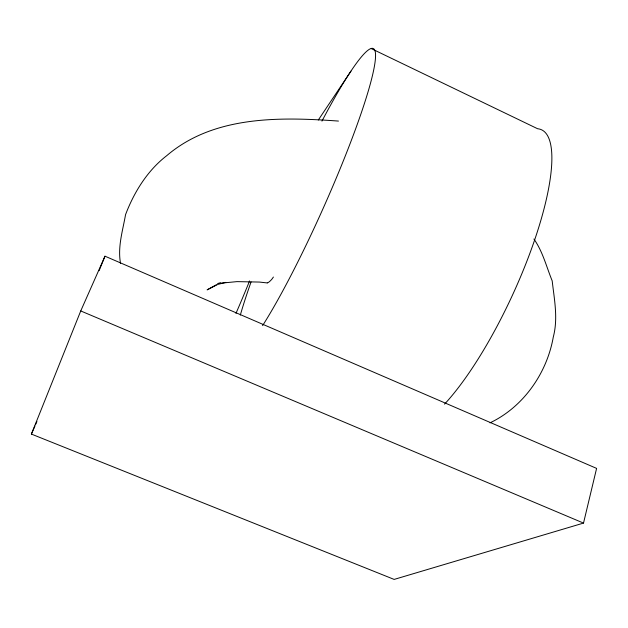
<?xml version="1.0" encoding="UTF-8"?>
<svg xmlns="http://www.w3.org/2000/svg" width="628" height="628" viewBox="0 0 628 628"><rect width="100%" height="100%" fill="white"/><g stroke="black" fill="none" stroke-linecap="round" stroke-linejoin="round"><path stroke-width="0.94" d="M583.514 523.085L596.6 468.394L104.986 256.193L80.737 310.946L31.4 434.081L394.149 579.416L583.514 523.085L80.737 310.946M99.114 270.676L104.986 256.193M31.4 434.081L34.956 426.02M35.749 424.222L36.934 421.537M318.31 120.019L350.981 71.145M273.408 277.042L271.877 279.193A88.752 10.315 -65.9 0 1 267.3 282.906M216.307 284.774L207.114 289.861L217.775 284.437L225.79 282.372M489.997 422.848C523.414 406.975 546.949 373.189 553.284 337.048C558.237 318.451 554.304 299.532 552.185 280.842C546.446 266.829 542.757 251.49 533.918 239.025M220.64 282.938L217.79 283.479L236.952 281.627L259.403 282.058L267.143 282.93M338.461 121.071C280.19 116.918 213.795 115.411 166.71 155.689C147.462 170.502 134.07 192.152 125.545 214.666C122.743 230.751 117.514 246.875 120.529 263.313M371.258 48.584L537.623 128.748A163.147 43.002 -65.2 0 1 535.119 238.538A163.147 43.002 -65.2 0 1 444.553 404.149M321.952 121.11A167.495 19.594 -65.9 0 1 368.746 89.466A167.495 19.594 -65.9 0 1 262.583 325.642M240.32 315.091A167.495 19.594 -65.9 0 1 251.067 281.941M249.583 280.928A132.838 12.419 -66.5 0 1 235.955 313.396"/></g></svg>
